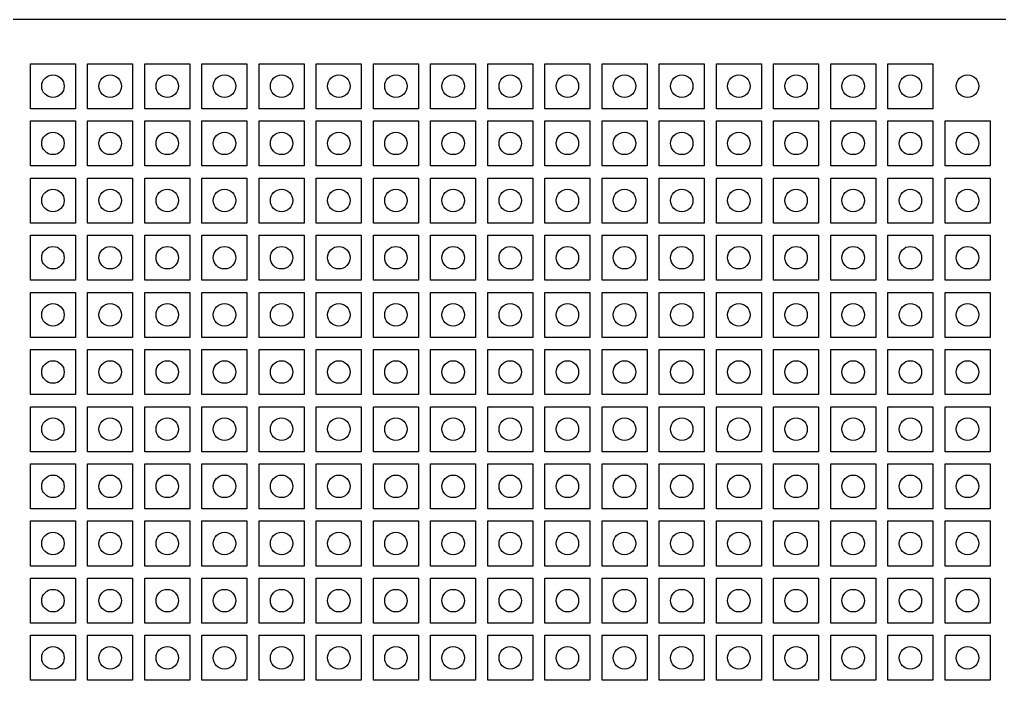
# Model space of a CAD drawing. Header units: millimetres. Extents: x 0 to 526, y 0 to 196.
# Drawn here: x 36.46 to 80, y 70.37 to 100 of the extents above; entities that cross this region are included whole.
import ezdxf

# ---------------------------------------------------------------- set-up
doc = ezdxf.new("R2010")
doc.units = ezdxf.units.MM

msp = doc.modelspace()

# ---------------------------------------------------------------- linework, layer by layer
for points in [[(0, 0), (0, 0), (160, 0), (160, 0), (160, 100), (160, 100), (0, 100), (0, 100)], [(38.944, 96.04), (38.944, 96.04), (36.944, 96.04), (36.944, 96.04), (36.944, 98.04), (36.944, 98.04), (38.944, 98.04), (38.944, 98.04)], [(41.484, 96.04), (41.484, 96.04), (39.484, 96.04), (39.484, 96.04), (39.484, 98.04), (39.484, 98.04), (41.484, 98.04), (41.484, 98.04)], [(44.024, 96.04), (44.024, 96.04), (42.024, 96.04), (42.024, 96.04), (42.024, 98.04), (42.024, 98.04), (44.024, 98.04), (44.024, 98.04)], [(46.564, 96.04), (46.564, 96.04), (44.564, 96.04), (44.564, 96.04), (44.564, 98.04), (44.564, 98.04), (46.564, 98.04), (46.564, 98.04)], [(49.104, 96.04), (49.104, 96.04), (47.104, 96.04), (47.104, 96.04), (47.104, 98.04), (47.104, 98.04), (49.104, 98.04), (49.104, 98.04)], [(51.644, 96.04), (51.644, 96.04), (49.644, 96.04), (49.644, 96.04), (49.644, 98.04), (49.644, 98.04), (51.644, 98.04), (51.644, 98.04)], [(54.184, 96.04), (54.184, 96.04), (52.184, 96.04), (52.184, 96.04), (52.184, 98.04), (52.184, 98.04), (54.184, 98.04), (54.184, 98.04)], [(56.724, 96.04), (56.724, 96.04), (54.724, 96.04), (54.724, 96.04), (54.724, 98.04), (54.724, 98.04), (56.724, 98.04), (56.724, 98.04)], [(59.264, 96.04), (59.264, 96.04), (57.264, 96.04), (57.264, 96.04), (57.264, 98.04), (57.264, 98.04), (59.264, 98.04), (59.264, 98.04)], [(61.804, 96.04), (61.804, 96.04), (59.804, 96.04), (59.804, 96.04), (59.804, 98.04), (59.804, 98.04), (61.804, 98.04), (61.804, 98.04)], [(64.344, 96.04), (64.344, 96.04), (62.344, 96.04), (62.344, 96.04), (62.344, 98.04), (62.344, 98.04), (64.344, 98.04), (64.344, 98.04)], [(66.884, 96.04), (66.884, 96.04), (64.884, 96.04), (64.884, 96.04), (64.884, 98.04), (64.884, 98.04), (66.884, 98.04), (66.884, 98.04)], [(69.424, 96.04), (69.424, 96.04), (67.424, 96.04), (67.424, 96.04), (67.424, 98.04), (67.424, 98.04), (69.424, 98.04), (69.424, 98.04)], [(71.964, 96.04), (71.964, 96.04), (69.964, 96.04), (69.964, 96.04), (69.964, 98.04), (69.964, 98.04), (71.964, 98.04), (71.964, 98.04)], [(74.504, 96.04), (74.504, 96.04), (72.504, 96.04), (72.504, 96.04), (72.504, 98.04), (72.504, 98.04), (74.504, 98.04), (74.504, 98.04)], [(77.044, 96.04), (77.044, 96.04), (75.044, 96.04), (75.044, 96.04), (75.044, 98.04), (75.044, 98.04), (77.044, 98.04), (77.044, 98.04)], [(38.944, 93.5), (38.944, 93.5), (36.944, 93.5), (36.944, 93.5), (36.944, 95.5), (36.944, 95.5), (38.944, 95.5), (38.944, 95.5)], [(41.484, 93.5), (41.484, 93.5), (39.484, 93.5), (39.484, 93.5), (39.484, 95.5), (39.484, 95.5), (41.484, 95.5), (41.484, 95.5)], [(44.024, 93.5), (44.024, 93.5), (42.024, 93.5), (42.024, 93.5), (42.024, 95.5), (42.024, 95.5), (44.024, 95.5), (44.024, 95.5)], [(46.564, 93.5), (46.564, 93.5), (44.564, 93.5), (44.564, 93.5), (44.564, 95.5), (44.564, 95.5), (46.564, 95.5), (46.564, 95.5)], [(49.104, 93.5), (49.104, 93.5), (47.104, 93.5), (47.104, 93.5), (47.104, 95.5), (47.104, 95.5), (49.104, 95.5), (49.104, 95.5)], [(51.644, 93.5), (51.644, 93.5), (49.644, 93.5), (49.644, 93.5), (49.644, 95.5), (49.644, 95.5), (51.644, 95.5), (51.644, 95.5)], [(54.184, 93.5), (54.184, 93.5), (52.184, 93.5), (52.184, 93.5), (52.184, 95.5), (52.184, 95.5), (54.184, 95.5), (54.184, 95.5)], [(56.724, 93.5), (56.724, 93.5), (54.724, 93.5), (54.724, 93.5), (54.724, 95.5), (54.724, 95.5), (56.724, 95.5), (56.724, 95.5)], [(59.264, 93.5), (59.264, 93.5), (57.264, 93.5), (57.264, 93.5), (57.264, 95.5), (57.264, 95.5), (59.264, 95.5), (59.264, 95.5)], [(61.804, 93.5), (61.804, 93.5), (59.804, 93.5), (59.804, 93.5), (59.804, 95.5), (59.804, 95.5), (61.804, 95.5), (61.804, 95.5)], [(64.344, 93.5), (64.344, 93.5), (62.344, 93.5), (62.344, 93.5), (62.344, 95.5), (62.344, 95.5), (64.344, 95.5), (64.344, 95.5)], [(66.884, 93.5), (66.884, 93.5), (64.884, 93.5), (64.884, 93.5), (64.884, 95.5), (64.884, 95.5), (66.884, 95.5), (66.884, 95.5)], [(69.424, 93.5), (69.424, 93.5), (67.424, 93.5), (67.424, 93.5), (67.424, 95.5), (67.424, 95.5), (69.424, 95.5), (69.424, 95.5)], [(71.964, 93.5), (71.964, 93.5), (69.964, 93.5), (69.964, 93.5), (69.964, 95.5), (69.964, 95.5), (71.964, 95.5), (71.964, 95.5)], [(74.504, 93.5), (74.504, 93.5), (72.504, 93.5), (72.504, 93.5), (72.504, 95.5), (72.504, 95.5), (74.504, 95.5), (74.504, 95.5)], [(77.044, 93.5), (77.044, 93.5), (75.044, 93.5), (75.044, 93.5), (75.044, 95.5), (75.044, 95.5), (77.044, 95.5), (77.044, 95.5)], [(79.584, 93.5), (79.584, 93.5), (77.584, 93.5), (77.584, 93.5), (77.584, 95.5), (77.584, 95.5), (79.584, 95.5), (79.584, 95.5)], [(38.944, 90.96), (38.944, 90.96), (36.944, 90.96), (36.944, 90.96), (36.944, 92.96), (36.944, 92.96), (38.944, 92.96), (38.944, 92.96)], [(41.484, 90.96), (41.484, 90.96), (39.484, 90.96), (39.484, 90.96), (39.484, 92.96), (39.484, 92.96), (41.484, 92.96), (41.484, 92.96)], [(44.024, 90.96), (44.024, 90.96), (42.024, 90.96), (42.024, 90.96), (42.024, 92.96), (42.024, 92.96), (44.024, 92.96), (44.024, 92.96)], [(46.564, 90.96), (46.564, 90.96), (44.564, 90.96), (44.564, 90.96), (44.564, 92.96), (44.564, 92.96), (46.564, 92.96), (46.564, 92.96)], [(49.104, 90.96), (49.104, 90.96), (47.104, 90.96), (47.104, 90.96), (47.104, 92.96), (47.104, 92.96), (49.104, 92.96), (49.104, 92.96)], [(51.644, 90.96), (51.644, 90.96), (49.644, 90.96), (49.644, 90.96), (49.644, 92.96), (49.644, 92.96), (51.644, 92.96), (51.644, 92.96)], [(54.184, 90.96), (54.184, 90.96), (52.184, 90.96), (52.184, 90.96), (52.184, 92.96), (52.184, 92.96), (54.184, 92.96), (54.184, 92.96)], [(56.724, 90.96), (56.724, 90.96), (54.724, 90.96), (54.724, 90.96), (54.724, 92.96), (54.724, 92.96), (56.724, 92.96), (56.724, 92.96)], [(59.264, 90.96), (59.264, 90.96), (57.264, 90.96), (57.264, 90.96), (57.264, 92.96), (57.264, 92.96), (59.264, 92.96), (59.264, 92.96)], [(61.804, 90.96), (61.804, 90.96), (59.804, 90.96), (59.804, 90.96), (59.804, 92.96), (59.804, 92.96), (61.804, 92.96), (61.804, 92.96)], [(64.344, 90.96), (64.344, 90.96), (62.344, 90.96), (62.344, 90.96), (62.344, 92.96), (62.344, 92.96), (64.344, 92.96), (64.344, 92.96)], [(66.884, 90.96), (66.884, 90.96), (64.884, 90.96), (64.884, 90.96), (64.884, 92.96), (64.884, 92.96), (66.884, 92.96), (66.884, 92.96)], [(69.424, 90.96), (69.424, 90.96), (67.424, 90.96), (67.424, 90.96), (67.424, 92.96), (67.424, 92.96), (69.424, 92.96), (69.424, 92.96)], [(71.964, 90.96), (71.964, 90.96), (69.964, 90.96), (69.964, 90.96), (69.964, 92.96), (69.964, 92.96), (71.964, 92.96), (71.964, 92.96)], [(74.504, 90.96), (74.504, 90.96), (72.504, 90.96), (72.504, 90.96), (72.504, 92.96), (72.504, 92.96), (74.504, 92.96), (74.504, 92.96)], [(77.044, 90.96), (77.044, 90.96), (75.044, 90.96), (75.044, 90.96), (75.044, 92.96), (75.044, 92.96), (77.044, 92.96), (77.044, 92.96)], [(79.584, 90.96), (79.584, 90.96), (77.584, 90.96), (77.584, 90.96), (77.584, 92.96), (77.584, 92.96), (79.584, 92.96), (79.584, 92.96)], [(38.944, 88.42), (38.944, 88.42), (36.944, 88.42), (36.944, 88.42), (36.944, 90.42), (36.944, 90.42), (38.944, 90.42), (38.944, 90.42)], [(41.484, 88.42), (41.484, 88.42), (39.484, 88.42), (39.484, 88.42), (39.484, 90.42), (39.484, 90.42), (41.484, 90.42), (41.484, 90.42)], [(44.024, 88.42), (44.024, 88.42), (42.024, 88.42), (42.024, 88.42), (42.024, 90.42), (42.024, 90.42), (44.024, 90.42), (44.024, 90.42)], [(46.564, 88.42), (46.564, 88.42), (44.564, 88.42), (44.564, 88.42), (44.564, 90.42), (44.564, 90.42), (46.564, 90.42), (46.564, 90.42)], [(49.104, 88.42), (49.104, 88.42), (47.104, 88.42), (47.104, 88.42), (47.104, 90.42), (47.104, 90.42), (49.104, 90.42), (49.104, 90.42)], [(51.644, 88.42), (51.644, 88.42), (49.644, 88.42), (49.644, 88.42), (49.644, 90.42), (49.644, 90.42), (51.644, 90.42), (51.644, 90.42)], [(54.184, 88.42), (54.184, 88.42), (52.184, 88.42), (52.184, 88.42), (52.184, 90.42), (52.184, 90.42), (54.184, 90.42), (54.184, 90.42)], [(56.724, 88.42), (56.724, 88.42), (54.724, 88.42), (54.724, 88.42), (54.724, 90.42), (54.724, 90.42), (56.724, 90.42), (56.724, 90.42)], [(59.264, 88.42), (59.264, 88.42), (57.264, 88.42), (57.264, 88.42), (57.264, 90.42), (57.264, 90.42), (59.264, 90.42), (59.264, 90.42)], [(61.804, 88.42), (61.804, 88.42), (59.804, 88.42), (59.804, 88.42), (59.804, 90.42), (59.804, 90.42), (61.804, 90.42), (61.804, 90.42)], [(64.344, 88.42), (64.344, 88.42), (62.344, 88.42), (62.344, 88.42), (62.344, 90.42), (62.344, 90.42), (64.344, 90.42), (64.344, 90.42)], [(66.884, 88.42), (66.884, 88.42), (64.884, 88.42), (64.884, 88.42), (64.884, 90.42), (64.884, 90.42), (66.884, 90.42), (66.884, 90.42)], [(69.424, 88.42), (69.424, 88.42), (67.424, 88.42), (67.424, 88.42), (67.424, 90.42), (67.424, 90.42), (69.424, 90.42), (69.424, 90.42)], [(71.964, 88.42), (71.964, 88.42), (69.964, 88.42), (69.964, 88.42), (69.964, 90.42), (69.964, 90.42), (71.964, 90.42), (71.964, 90.42)], [(74.504, 88.42), (74.504, 88.42), (72.504, 88.42), (72.504, 88.42), (72.504, 90.42), (72.504, 90.42), (74.504, 90.42), (74.504, 90.42)], [(77.044, 88.42), (77.044, 88.42), (75.044, 88.42), (75.044, 88.42), (75.044, 90.42), (75.044, 90.42), (77.044, 90.42), (77.044, 90.42)], [(79.584, 88.42), (79.584, 88.42), (77.584, 88.42), (77.584, 88.42), (77.584, 90.42), (77.584, 90.42), (79.584, 90.42), (79.584, 90.42)], [(38.944, 85.88), (38.944, 85.88), (36.944, 85.88), (36.944, 85.88), (36.944, 87.88), (36.944, 87.88), (38.944, 87.88), (38.944, 87.88)], [(41.484, 85.88), (41.484, 85.88), (39.484, 85.88), (39.484, 85.88), (39.484, 87.88), (39.484, 87.88), (41.484, 87.88), (41.484, 87.88)], [(44.024, 85.88), (44.024, 85.88), (42.024, 85.88), (42.024, 85.88), (42.024, 87.88), (42.024, 87.88), (44.024, 87.88), (44.024, 87.88)], [(46.564, 85.88), (46.564, 85.88), (44.564, 85.88), (44.564, 85.88), (44.564, 87.88), (44.564, 87.88), (46.564, 87.88), (46.564, 87.88)], [(49.104, 85.88), (49.104, 85.88), (47.104, 85.88), (47.104, 85.88), (47.104, 87.88), (47.104, 87.88), (49.104, 87.88), (49.104, 87.88)], [(51.644, 85.88), (51.644, 85.88), (49.644, 85.88), (49.644, 85.88), (49.644, 87.88), (49.644, 87.88), (51.644, 87.88), (51.644, 87.88)], [(54.184, 85.88), (54.184, 85.88), (52.184, 85.88), (52.184, 85.88), (52.184, 87.88), (52.184, 87.88), (54.184, 87.88), (54.184, 87.88)], [(56.724, 85.88), (56.724, 85.88), (54.724, 85.88), (54.724, 85.88), (54.724, 87.88), (54.724, 87.88), (56.724, 87.88), (56.724, 87.88)], [(59.264, 85.88), (59.264, 85.88), (57.264, 85.88), (57.264, 85.88), (57.264, 87.88), (57.264, 87.88), (59.264, 87.88), (59.264, 87.88)], [(61.804, 85.88), (61.804, 85.88), (59.804, 85.88), (59.804, 85.88), (59.804, 87.88), (59.804, 87.88), (61.804, 87.88), (61.804, 87.88)], [(64.344, 85.88), (64.344, 85.88), (62.344, 85.88), (62.344, 85.88), (62.344, 87.88), (62.344, 87.88), (64.344, 87.88), (64.344, 87.88)], [(66.884, 85.88), (66.884, 85.88), (64.884, 85.88), (64.884, 85.88), (64.884, 87.88), (64.884, 87.88), (66.884, 87.88), (66.884, 87.88)], [(69.424, 85.88), (69.424, 85.88), (67.424, 85.88), (67.424, 85.88), (67.424, 87.88), (67.424, 87.88), (69.424, 87.88), (69.424, 87.88)], [(71.964, 85.88), (71.964, 85.88), (69.964, 85.88), (69.964, 85.88), (69.964, 87.88), (69.964, 87.88), (71.964, 87.88), (71.964, 87.88)], [(74.504, 85.88), (74.504, 85.88), (72.504, 85.88), (72.504, 85.88), (72.504, 87.88), (72.504, 87.88), (74.504, 87.88), (74.504, 87.88)], [(77.044, 85.88), (77.044, 85.88), (75.044, 85.88), (75.044, 85.88), (75.044, 87.88), (75.044, 87.88), (77.044, 87.88), (77.044, 87.88)], [(79.584, 85.88), (79.584, 85.88), (77.584, 85.88), (77.584, 85.88), (77.584, 87.88), (77.584, 87.88), (79.584, 87.88), (79.584, 87.88)], [(38.944, 83.34), (38.944, 83.34), (36.944, 83.34), (36.944, 83.34), (36.944, 85.34), (36.944, 85.34), (38.944, 85.34), (38.944, 85.34)], [(41.484, 83.34), (41.484, 83.34), (39.484, 83.34), (39.484, 83.34), (39.484, 85.34), (39.484, 85.34), (41.484, 85.34), (41.484, 85.34)], [(44.024, 83.34), (44.024, 83.34), (42.024, 83.34), (42.024, 83.34), (42.024, 85.34), (42.024, 85.34), (44.024, 85.34), (44.024, 85.34)], [(46.564, 83.34), (46.564, 83.34), (44.564, 83.34), (44.564, 83.34), (44.564, 85.34), (44.564, 85.34), (46.564, 85.34), (46.564, 85.34)], [(49.104, 83.34), (49.104, 83.34), (47.104, 83.34), (47.104, 83.34), (47.104, 85.34), (47.104, 85.34), (49.104, 85.34), (49.104, 85.34)], [(51.644, 83.34), (51.644, 83.34), (49.644, 83.34), (49.644, 83.34), (49.644, 85.34), (49.644, 85.34), (51.644, 85.34), (51.644, 85.34)], [(54.184, 83.34), (54.184, 83.34), (52.184, 83.34), (52.184, 83.34), (52.184, 85.34), (52.184, 85.34), (54.184, 85.34), (54.184, 85.34)], [(56.724, 83.34), (56.724, 83.34), (54.724, 83.34), (54.724, 83.34), (54.724, 85.34), (54.724, 85.34), (56.724, 85.34), (56.724, 85.34)], [(59.264, 83.34), (59.264, 83.34), (57.264, 83.34), (57.264, 83.34), (57.264, 85.34), (57.264, 85.34), (59.264, 85.34), (59.264, 85.34)], [(61.804, 83.34), (61.804, 83.34), (59.804, 83.34), (59.804, 83.34), (59.804, 85.34), (59.804, 85.34), (61.804, 85.34), (61.804, 85.34)], [(64.344, 83.34), (64.344, 83.34), (62.344, 83.34), (62.344, 83.34), (62.344, 85.34), (62.344, 85.34), (64.344, 85.34), (64.344, 85.34)], [(66.884, 83.34), (66.884, 83.34), (64.884, 83.34), (64.884, 83.34), (64.884, 85.34), (64.884, 85.34), (66.884, 85.34), (66.884, 85.34)], [(69.424, 83.34), (69.424, 83.34), (67.424, 83.34), (67.424, 83.34), (67.424, 85.34), (67.424, 85.34), (69.424, 85.34), (69.424, 85.34)], [(71.964, 83.34), (71.964, 83.34), (69.964, 83.34), (69.964, 83.34), (69.964, 85.34), (69.964, 85.34), (71.964, 85.34), (71.964, 85.34)], [(74.504, 83.34), (74.504, 83.34), (72.504, 83.34), (72.504, 83.34), (72.504, 85.34), (72.504, 85.34), (74.504, 85.34), (74.504, 85.34)], [(77.044, 83.34), (77.044, 83.34), (75.044, 83.34), (75.044, 83.34), (75.044, 85.34), (75.044, 85.34), (77.044, 85.34), (77.044, 85.34)], [(79.584, 83.34), (79.584, 83.34), (77.584, 83.34), (77.584, 83.34), (77.584, 85.34), (77.584, 85.34), (79.584, 85.34), (79.584, 85.34)], [(38.944, 80.8), (38.944, 80.8), (36.944, 80.8), (36.944, 80.8), (36.944, 82.8), (36.944, 82.8), (38.944, 82.8), (38.944, 82.8)], [(41.484, 80.8), (41.484, 80.8), (39.484, 80.8), (39.484, 80.8), (39.484, 82.8), (39.484, 82.8), (41.484, 82.8), (41.484, 82.8)], [(44.024, 80.8), (44.024, 80.8), (42.024, 80.8), (42.024, 80.8), (42.024, 82.8), (42.024, 82.8), (44.024, 82.8), (44.024, 82.8)], [(46.564, 80.8), (46.564, 80.8), (44.564, 80.8), (44.564, 80.8), (44.564, 82.8), (44.564, 82.8), (46.564, 82.8), (46.564, 82.8)], [(49.104, 80.8), (49.104, 80.8), (47.104, 80.8), (47.104, 80.8), (47.104, 82.8), (47.104, 82.8), (49.104, 82.8), (49.104, 82.8)], [(51.644, 80.8), (51.644, 80.8), (49.644, 80.8), (49.644, 80.8), (49.644, 82.8), (49.644, 82.8), (51.644, 82.8), (51.644, 82.8)], [(54.184, 80.8), (54.184, 80.8), (52.184, 80.8), (52.184, 80.8), (52.184, 82.8), (52.184, 82.8), (54.184, 82.8), (54.184, 82.8)], [(56.724, 80.8), (56.724, 80.8), (54.724, 80.8), (54.724, 80.8), (54.724, 82.8), (54.724, 82.8), (56.724, 82.8), (56.724, 82.8)], [(59.264, 80.8), (59.264, 80.8), (57.264, 80.8), (57.264, 80.8), (57.264, 82.8), (57.264, 82.8), (59.264, 82.8), (59.264, 82.8)], [(61.804, 80.8), (61.804, 80.8), (59.804, 80.8), (59.804, 80.8), (59.804, 82.8), (59.804, 82.8), (61.804, 82.8), (61.804, 82.8)], [(64.344, 80.8), (64.344, 80.8), (62.344, 80.8), (62.344, 80.8), (62.344, 82.8), (62.344, 82.8), (64.344, 82.8), (64.344, 82.8)], [(66.884, 80.8), (66.884, 80.8), (64.884, 80.8), (64.884, 80.8), (64.884, 82.8), (64.884, 82.8), (66.884, 82.8), (66.884, 82.8)], [(69.424, 80.8), (69.424, 80.8), (67.424, 80.8), (67.424, 80.8), (67.424, 82.8), (67.424, 82.8), (69.424, 82.8), (69.424, 82.8)], [(71.964, 80.8), (71.964, 80.8), (69.964, 80.8), (69.964, 80.8), (69.964, 82.8), (69.964, 82.8), (71.964, 82.8), (71.964, 82.8)], [(74.504, 80.8), (74.504, 80.8), (72.504, 80.8), (72.504, 80.8), (72.504, 82.8), (72.504, 82.8), (74.504, 82.8), (74.504, 82.8)], [(77.044, 80.8), (77.044, 80.8), (75.044, 80.8), (75.044, 80.8), (75.044, 82.8), (75.044, 82.8), (77.044, 82.8), (77.044, 82.8)], [(79.584, 80.8), (79.584, 80.8), (77.584, 80.8), (77.584, 80.8), (77.584, 82.8), (77.584, 82.8), (79.584, 82.8), (79.584, 82.8)], [(38.944, 78.26), (38.944, 78.26), (36.944, 78.26), (36.944, 78.26), (36.944, 80.26), (36.944, 80.26), (38.944, 80.26), (38.944, 80.26)], [(41.484, 78.26), (41.484, 78.26), (39.484, 78.26), (39.484, 78.26), (39.484, 80.26), (39.484, 80.26), (41.484, 80.26), (41.484, 80.26)], [(44.024, 78.26), (44.024, 78.26), (42.024, 78.26), (42.024, 78.26), (42.024, 80.26), (42.024, 80.26), (44.024, 80.26), (44.024, 80.26)], [(46.564, 78.26), (46.564, 78.26), (44.564, 78.26), (44.564, 78.26), (44.564, 80.26), (44.564, 80.26), (46.564, 80.26), (46.564, 80.26)], [(49.104, 78.26), (49.104, 78.26), (47.104, 78.26), (47.104, 78.26), (47.104, 80.26), (47.104, 80.26), (49.104, 80.26), (49.104, 80.26)], [(51.644, 78.26), (51.644, 78.26), (49.644, 78.26), (49.644, 78.26), (49.644, 80.26), (49.644, 80.26), (51.644, 80.26), (51.644, 80.26)], [(54.184, 78.26), (54.184, 78.26), (52.184, 78.26), (52.184, 78.26), (52.184, 80.26), (52.184, 80.26), (54.184, 80.26), (54.184, 80.26)], [(56.724, 78.26), (56.724, 78.26), (54.724, 78.26), (54.724, 78.26), (54.724, 80.26), (54.724, 80.26), (56.724, 80.26), (56.724, 80.26)], [(59.264, 78.26), (59.264, 78.26), (57.264, 78.26), (57.264, 78.26), (57.264, 80.26), (57.264, 80.26), (59.264, 80.26), (59.264, 80.26)], [(61.804, 78.26), (61.804, 78.26), (59.804, 78.26), (59.804, 78.26), (59.804, 80.26), (59.804, 80.26), (61.804, 80.26), (61.804, 80.26)], [(64.344, 78.26), (64.344, 78.26), (62.344, 78.26), (62.344, 78.26), (62.344, 80.26), (62.344, 80.26), (64.344, 80.26), (64.344, 80.26)], [(66.884, 78.26), (66.884, 78.26), (64.884, 78.26), (64.884, 78.26), (64.884, 80.26), (64.884, 80.26), (66.884, 80.26), (66.884, 80.26)], [(69.424, 78.26), (69.424, 78.26), (67.424, 78.26), (67.424, 78.26), (67.424, 80.26), (67.424, 80.26), (69.424, 80.26), (69.424, 80.26)], [(71.964, 78.26), (71.964, 78.26), (69.964, 78.26), (69.964, 78.26), (69.964, 80.26), (69.964, 80.26), (71.964, 80.26), (71.964, 80.26)], [(74.504, 78.26), (74.504, 78.26), (72.504, 78.26), (72.504, 78.26), (72.504, 80.26), (72.504, 80.26), (74.504, 80.26), (74.504, 80.26)], [(77.044, 78.26), (77.044, 78.26), (75.044, 78.26), (75.044, 78.26), (75.044, 80.26), (75.044, 80.26), (77.044, 80.26), (77.044, 80.26)], [(79.584, 78.26), (79.584, 78.26), (77.584, 78.26), (77.584, 78.26), (77.584, 80.26), (77.584, 80.26), (79.584, 80.26), (79.584, 80.26)], [(38.944, 75.72), (38.944, 75.72), (36.944, 75.72), (36.944, 75.72), (36.944, 77.72), (36.944, 77.72), (38.944, 77.72), (38.944, 77.72)], [(41.484, 75.72), (41.484, 75.72), (39.484, 75.72), (39.484, 75.72), (39.484, 77.72), (39.484, 77.72), (41.484, 77.72), (41.484, 77.72)], [(44.024, 75.72), (44.024, 75.72), (42.024, 75.72), (42.024, 75.72), (42.024, 77.72), (42.024, 77.72), (44.024, 77.72), (44.024, 77.72)], [(46.564, 75.72), (46.564, 75.72), (44.564, 75.72), (44.564, 75.72), (44.564, 77.72), (44.564, 77.72), (46.564, 77.72), (46.564, 77.72)], [(49.104, 75.72), (49.104, 75.72), (47.104, 75.72), (47.104, 75.72), (47.104, 77.72), (47.104, 77.72), (49.104, 77.72), (49.104, 77.72)], [(51.644, 75.72), (51.644, 75.72), (49.644, 75.72), (49.644, 75.72), (49.644, 77.72), (49.644, 77.72), (51.644, 77.72), (51.644, 77.72)], [(54.184, 75.72), (54.184, 75.72), (52.184, 75.72), (52.184, 75.72), (52.184, 77.72), (52.184, 77.72), (54.184, 77.72), (54.184, 77.72)], [(56.724, 75.72), (56.724, 75.72), (54.724, 75.72), (54.724, 75.72), (54.724, 77.72), (54.724, 77.72), (56.724, 77.72), (56.724, 77.72)], [(59.264, 75.72), (59.264, 75.72), (57.264, 75.72), (57.264, 75.72), (57.264, 77.72), (57.264, 77.72), (59.264, 77.72), (59.264, 77.72)], [(61.804, 75.72), (61.804, 75.72), (59.804, 75.72), (59.804, 75.72), (59.804, 77.72), (59.804, 77.72), (61.804, 77.72), (61.804, 77.72)], [(64.344, 75.72), (64.344, 75.72), (62.344, 75.72), (62.344, 75.72), (62.344, 77.72), (62.344, 77.72), (64.344, 77.72), (64.344, 77.72)], [(66.884, 75.72), (66.884, 75.72), (64.884, 75.72), (64.884, 75.72), (64.884, 77.72), (64.884, 77.72), (66.884, 77.72), (66.884, 77.72)], [(69.424, 75.72), (69.424, 75.72), (67.424, 75.72), (67.424, 75.72), (67.424, 77.72), (67.424, 77.72), (69.424, 77.72), (69.424, 77.72)], [(71.964, 75.72), (71.964, 75.72), (69.964, 75.72), (69.964, 75.72), (69.964, 77.72), (69.964, 77.72), (71.964, 77.72), (71.964, 77.72)], [(74.504, 75.72), (74.504, 75.72), (72.504, 75.72), (72.504, 75.72), (72.504, 77.72), (72.504, 77.72), (74.504, 77.72), (74.504, 77.72)], [(77.044, 75.72), (77.044, 75.72), (75.044, 75.72), (75.044, 75.72), (75.044, 77.72), (75.044, 77.72), (77.044, 77.72), (77.044, 77.72)], [(79.584, 75.72), (79.584, 75.72), (77.584, 75.72), (77.584, 75.72), (77.584, 77.72), (77.584, 77.72), (79.584, 77.72), (79.584, 77.72)], [(38.944, 73.18), (38.944, 73.18), (36.944, 73.18), (36.944, 73.18), (36.944, 75.18), (36.944, 75.18), (38.944, 75.18), (38.944, 75.18)], [(41.484, 73.18), (41.484, 73.18), (39.484, 73.18), (39.484, 73.18), (39.484, 75.18), (39.484, 75.18), (41.484, 75.18), (41.484, 75.18)], [(44.024, 73.18), (44.024, 73.18), (42.024, 73.18), (42.024, 73.18), (42.024, 75.18), (42.024, 75.18), (44.024, 75.18), (44.024, 75.18)], [(46.564, 73.18), (46.564, 73.18), (44.564, 73.18), (44.564, 73.18), (44.564, 75.18), (44.564, 75.18), (46.564, 75.18), (46.564, 75.18)], [(49.104, 73.18), (49.104, 73.18), (47.104, 73.18), (47.104, 73.18), (47.104, 75.18), (47.104, 75.18), (49.104, 75.18), (49.104, 75.18)], [(51.644, 73.18), (51.644, 73.18), (49.644, 73.18), (49.644, 73.18), (49.644, 75.18), (49.644, 75.18), (51.644, 75.18), (51.644, 75.18)], [(54.184, 73.18), (54.184, 73.18), (52.184, 73.18), (52.184, 73.18), (52.184, 75.18), (52.184, 75.18), (54.184, 75.18), (54.184, 75.18)], [(56.724, 73.18), (56.724, 73.18), (54.724, 73.18), (54.724, 73.18), (54.724, 75.18), (54.724, 75.18), (56.724, 75.18), (56.724, 75.18)], [(59.264, 73.18), (59.264, 73.18), (57.264, 73.18), (57.264, 73.18), (57.264, 75.18), (57.264, 75.18), (59.264, 75.18), (59.264, 75.18)], [(61.804, 73.18), (61.804, 73.18), (59.804, 73.18), (59.804, 73.18), (59.804, 75.18), (59.804, 75.18), (61.804, 75.18), (61.804, 75.18)], [(64.344, 73.18), (64.344, 73.18), (62.344, 73.18), (62.344, 73.18), (62.344, 75.18), (62.344, 75.18), (64.344, 75.18), (64.344, 75.18)], [(66.884, 73.18), (66.884, 73.18), (64.884, 73.18), (64.884, 73.18), (64.884, 75.18), (64.884, 75.18), (66.884, 75.18), (66.884, 75.18)], [(69.424, 73.18), (69.424, 73.18), (67.424, 73.18), (67.424, 73.18), (67.424, 75.18), (67.424, 75.18), (69.424, 75.18), (69.424, 75.18)], [(71.964, 73.18), (71.964, 73.18), (69.964, 73.18), (69.964, 73.18), (69.964, 75.18), (69.964, 75.18), (71.964, 75.18), (71.964, 75.18)], [(74.504, 73.18), (74.504, 73.18), (72.504, 73.18), (72.504, 73.18), (72.504, 75.18), (72.504, 75.18), (74.504, 75.18), (74.504, 75.18)], [(77.044, 73.18), (77.044, 73.18), (75.044, 73.18), (75.044, 73.18), (75.044, 75.18), (75.044, 75.18), (77.044, 75.18), (77.044, 75.18)], [(79.584, 73.18), (79.584, 73.18), (77.584, 73.18), (77.584, 73.18), (77.584, 75.18), (77.584, 75.18), (79.584, 75.18), (79.584, 75.18)], [(38.944, 70.64), (38.944, 70.64), (36.944, 70.64), (36.944, 70.64), (36.944, 72.64), (36.944, 72.64), (38.944, 72.64), (38.944, 72.64)], [(41.484, 70.64), (41.484, 70.64), (39.484, 70.64), (39.484, 70.64), (39.484, 72.64), (39.484, 72.64), (41.484, 72.64), (41.484, 72.64)], [(44.024, 70.64), (44.024, 70.64), (42.024, 70.64), (42.024, 70.64), (42.024, 72.64), (42.024, 72.64), (44.024, 72.64), (44.024, 72.64)], [(46.564, 70.64), (46.564, 70.64), (44.564, 70.64), (44.564, 70.64), (44.564, 72.64), (44.564, 72.64), (46.564, 72.64), (46.564, 72.64)], [(49.104, 70.64), (49.104, 70.64), (47.104, 70.64), (47.104, 70.64), (47.104, 72.64), (47.104, 72.64), (49.104, 72.64), (49.104, 72.64)], [(51.644, 70.64), (51.644, 70.64), (49.644, 70.64), (49.644, 70.64), (49.644, 72.64), (49.644, 72.64), (51.644, 72.64), (51.644, 72.64)], [(54.184, 70.64), (54.184, 70.64), (52.184, 70.64), (52.184, 70.64), (52.184, 72.64), (52.184, 72.64), (54.184, 72.64), (54.184, 72.64)], [(56.724, 70.64), (56.724, 70.64), (54.724, 70.64), (54.724, 70.64), (54.724, 72.64), (54.724, 72.64), (56.724, 72.64), (56.724, 72.64)], [(59.264, 70.64), (59.264, 70.64), (57.264, 70.64), (57.264, 70.64), (57.264, 72.64), (57.264, 72.64), (59.264, 72.64), (59.264, 72.64)], [(61.804, 70.64), (61.804, 70.64), (59.804, 70.64), (59.804, 70.64), (59.804, 72.64), (59.804, 72.64), (61.804, 72.64), (61.804, 72.64)], [(64.344, 70.64), (64.344, 70.64), (62.344, 70.64), (62.344, 70.64), (62.344, 72.64), (62.344, 72.64), (64.344, 72.64), (64.344, 72.64)], [(66.884, 70.64), (66.884, 70.64), (64.884, 70.64), (64.884, 70.64), (64.884, 72.64), (64.884, 72.64), (66.884, 72.64), (66.884, 72.64)], [(69.424, 70.64), (69.424, 70.64), (67.424, 70.64), (67.424, 70.64), (67.424, 72.64), (67.424, 72.64), (69.424, 72.64), (69.424, 72.64)], [(71.964, 70.64), (71.964, 70.64), (69.964, 70.64), (69.964, 70.64), (69.964, 72.64), (69.964, 72.64), (71.964, 72.64), (71.964, 72.64)], [(74.504, 70.64), (74.504, 70.64), (72.504, 70.64), (72.504, 70.64), (72.504, 72.64), (72.504, 72.64), (74.504, 72.64), (74.504, 72.64)], [(77.044, 70.64), (77.044, 70.64), (75.044, 70.64), (75.044, 70.64), (75.044, 72.64), (75.044, 72.64), (77.044, 72.64), (77.044, 72.64)], [(79.584, 70.64), (79.584, 70.64), (77.584, 70.64), (77.584, 70.64), (77.584, 72.64), (77.584, 72.64), (79.584, 72.64), (79.584, 72.64)]]:
    msp.add_lwpolyline(points, close=True)
for centre in [(37.944, 97.04), (40.484, 97.04), (43.024, 97.04), (45.564, 97.04), (48.104, 97.04), (50.644, 97.04), (53.184, 97.04), (55.724, 97.04), (58.264, 97.04), (60.804, 97.04), (63.344, 97.04), (65.884, 97.04), (68.424, 97.04), (70.964, 97.04), (73.504, 97.04), (76.044, 97.04), (78.584, 97.04), (37.944, 94.5), (40.484, 94.5), (43.024, 94.5), (45.564, 94.5), (48.104, 94.5), (50.644, 94.5), (53.184, 94.5), (55.724, 94.5), (58.264, 94.5), (60.804, 94.5), (63.344, 94.5), (65.884, 94.5), (68.424, 94.5), (70.964, 94.5), (73.504, 94.5), (76.044, 94.5), (78.584, 94.5), (37.944, 91.96), (40.484, 91.96), (43.024, 91.96), (45.564, 91.96), (48.104, 91.96), (50.644, 91.96), (53.184, 91.96), (55.724, 91.96), (58.264, 91.96), (60.804, 91.96), (63.344, 91.96), (65.884, 91.96), (68.424, 91.96), (70.964, 91.96), (73.504, 91.96), (76.044, 91.96), (78.584, 91.96), (37.944, 89.42), (40.484, 89.42), (43.024, 89.42), (45.564, 89.42), (48.104, 89.42), (50.644, 89.42), (53.184, 89.42), (55.724, 89.42), (58.264, 89.42), (60.804, 89.42), (63.344, 89.42), (65.884, 89.42), (68.424, 89.42), (70.964, 89.42), (73.504, 89.42), (76.044, 89.42), (78.584, 89.42), (37.944, 86.88), (40.484, 86.88), (43.024, 86.88), (45.564, 86.88), (48.104, 86.88), (50.644, 86.88), (53.184, 86.88), (55.724, 86.88), (58.264, 86.88), (60.804, 86.88), (63.344, 86.88), (65.884, 86.88), (68.424, 86.88), (70.964, 86.88), (73.504, 86.88), (76.044, 86.88), (78.584, 86.88), (37.944, 84.34), (40.484, 84.34), (43.024, 84.34), (45.564, 84.34), (48.104, 84.34), (50.644, 84.34), (53.184, 84.34), (55.724, 84.34), (58.264, 84.34), (60.804, 84.34), (63.344, 84.34), (65.884, 84.34), (68.424, 84.34), (70.964, 84.34), (73.504, 84.34), (76.044, 84.34), (78.584, 84.34), (37.944, 81.8), (40.484, 81.8), (43.024, 81.8), (45.564, 81.8), (48.104, 81.8), (50.644, 81.8), (53.184, 81.8), (55.724, 81.8), (58.264, 81.8), (60.804, 81.8), (63.344, 81.8), (65.884, 81.8), (68.424, 81.8), (70.964, 81.8), (73.504, 81.8), (76.044, 81.8), (78.584, 81.8), (37.944, 79.26), (40.484, 79.26), (43.024, 79.26), (45.564, 79.26), (48.104, 79.26), (50.644, 79.26), (53.184, 79.26), (55.724, 79.26), (58.264, 79.26), (60.804, 79.26), (63.344, 79.26), (65.884, 79.26), (68.424, 79.26), (70.964, 79.26), (73.504, 79.26), (76.044, 79.26), (78.584, 79.26), (37.944, 76.72), (40.484, 76.72), (43.024, 76.72), (45.564, 76.72), (48.104, 76.72), (50.644, 76.72), (53.184, 76.72), (55.724, 76.72), (58.264, 76.72), (60.804, 76.72), (63.344, 76.72), (65.884, 76.72), (68.424, 76.72), (70.964, 76.72), (73.504, 76.72), (76.044, 76.72), (78.584, 76.72), (37.944, 74.18), (40.484, 74.18), (43.024, 74.18), (45.564, 74.18), (48.104, 74.18), (50.644, 74.18), (53.184, 74.18), (55.724, 74.18), (58.264, 74.18), (60.804, 74.18), (63.344, 74.18), (65.884, 74.18), (68.424, 74.18), (70.964, 74.18), (73.504, 74.18), (76.044, 74.18), (78.584, 74.18), (37.944, 71.64), (40.484, 71.64), (43.024, 71.64), (45.564, 71.64), (48.104, 71.64), (50.644, 71.64), (53.184, 71.64), (55.724, 71.64), (58.264, 71.64), (60.804, 71.64), (63.344, 71.64), (65.884, 71.64), (68.424, 71.64), (70.964, 71.64), (73.504, 71.64), (76.044, 71.64), (78.584, 71.64)]:
    msp.add_circle(centre, 0.5)

doc.saveas('drawing.dxf')
